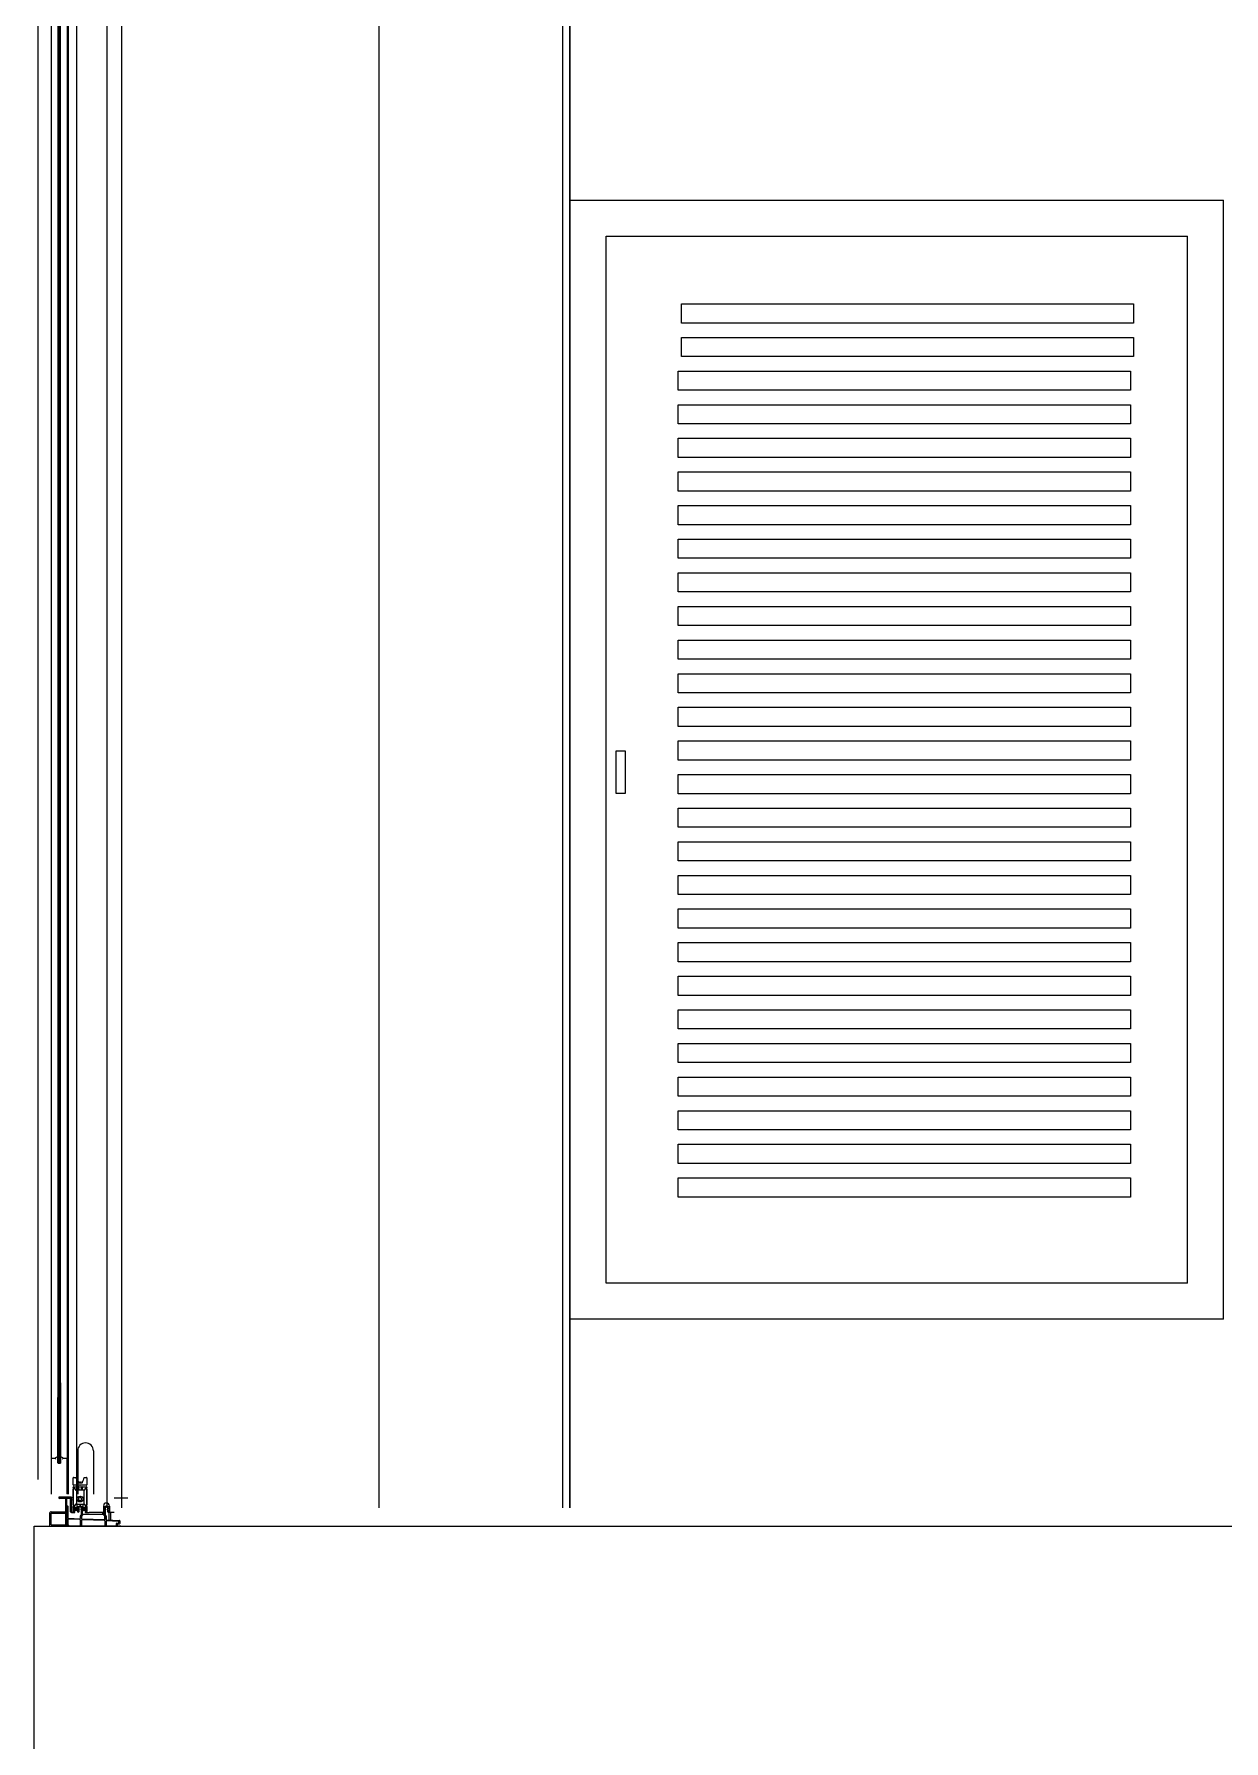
# Model space of a CAD drawing. Extents: x 1270 to 1442, y 932 to 1016.
# Drawn here: x 1407.754 to 1409.4, y 993.255 to 995.616 of the extents above; entities that cross this region are included whole.
import ezdxf

# ---------------------------------------------------------------- set-up
doc = ezdxf.new("R2010")
doc.units = 0
doc.header["$MEASUREMENT"] = 0
for name, color, linetype, lineweight in [('arquitecturapasito', 252, 'Continuous', 5), ('puertas', 34, 'Continuous', 9), ('ventanas', 4, 'Continuous', 9)]:
    doc.layers.add(name, color=color, linetype=linetype, lineweight=lineweight)
for name, color, linetype in [('GUIATAPA', 7, 'Continuous'), ('REFEREN', 1, 'Continuous'), ('VIDRIOS', 4, 'Continuous')]:
    doc.layers.add(name, color=color, linetype=linetype)

msp = doc.modelspace()

# ---------------------------------------------------------------- linework, layer by layer
at = {"layer": 'arquitecturapasito', "color": 252}
for p, q in [((1407.8749, 996.2375), (1407.8749, 993.5775)), ((1408.2312, 993.5775), (1408.2312, 996.2375)), ((1408.4852, 993.5775), (1408.4852, 996.2375)), ((1408.4952, 996.2375), (1408.4952, 993.5775)), ((1408.4952, 993.5775), (1408.4952, 996.2375)), ((1407.7539, 993.5523), (1418.9759, 993.5523)), ((1407.7539, 993.1523), (1407.7539, 993.5523))]:
    msp.add_line(p, q, dxfattribs=at)
at = {"layer": 'GUIATAPA'}
for p, q in [((1407.8141, 993.6566), (1407.8141, 993.5965)), ((1407.8359, 993.6566), (1407.8359, 993.5965)), ((1407.8497, 993.5713), (1407.843, 993.5713)), ((1407.8497, 993.5801), (1407.8497, 993.5713)), ((1407.858, 993.5801), (1407.858, 993.5713)), ((1407.8648, 993.5713), (1407.858, 993.5713))]:
    msp.add_line(p, q, dxfattribs=at)
for centre, radius in [((1407.825, 993.6566), 0.0109), ((1407.8539, 993.5801), 0.00415)]:
    msp.add_arc(centre, radius, 0, 180, dxfattribs=at)
at = {"layer": 'puertas'}
for p, q in [((1408.4952, 993.8385), (1408.4952, 995.3869)), ((1408.4952, 995.3869), (1409.3995, 995.3869)), ((1409.3995, 993.8385), (1409.3995, 995.3869)), ((1408.5452, 993.8885), (1408.5452, 995.3369)), ((1408.5452, 995.3369), (1409.3495, 995.3369)), ((1409.3495, 993.8885), (1409.3495, 995.3369)), ((1408.6495, 995.2433), (1409.2749, 995.2433)), ((1408.6495, 995.2168), (1408.6495, 995.2433)), ((1409.2749, 995.2433), (1409.2749, 995.2168)), ((1409.2749, 995.2168), (1408.6495, 995.2168)), ((1408.6495, 995.1968), (1409.2749, 995.1968)), ((1408.6495, 995.1703), (1408.6495, 995.1968)), ((1409.2749, 995.1968), (1409.2749, 995.1703)), ((1409.2749, 995.1703), (1408.6495, 995.1703)), ((1408.645, 995.1503), (1409.2704, 995.1503)), ((1408.645, 995.1238), (1408.645, 995.1503)), ((1409.2704, 995.1503), (1409.2704, 995.1238)), ((1409.2704, 995.1238), (1408.645, 995.1238)), ((1408.645, 995.1038), (1409.2704, 995.1038)), ((1408.645, 995.0773), (1408.645, 995.1038)), ((1409.2704, 995.1038), (1409.2704, 995.0773)), ((1409.2704, 995.0773), (1408.645, 995.0773)), ((1408.645, 995.0573), (1409.2704, 995.0573)), ((1408.645, 995.0308), (1408.645, 995.0573)), ((1409.2704, 995.0573), (1409.2704, 995.0308)), ((1409.2704, 995.0308), (1408.645, 995.0308)), ((1408.645, 995.0108), (1409.2704, 995.0108)), ((1408.645, 994.9843), (1408.645, 995.0108)), ((1409.2704, 995.0108), (1409.2704, 994.9843)), ((1409.2704, 994.9843), (1408.645, 994.9843)), ((1408.645, 994.9643), (1409.2704, 994.9643)), ((1408.645, 994.9378), (1408.645, 994.9643)), ((1409.2704, 994.9643), (1409.2704, 994.9378)), ((1409.2704, 994.9378), (1408.645, 994.9378)), ((1408.645, 994.9178), (1409.2704, 994.9178)), ((1408.645, 994.8913), (1408.645, 994.9178)), ((1409.2704, 994.9178), (1409.2704, 994.8913)), ((1409.2704, 994.8913), (1408.645, 994.8913)), ((1408.645, 994.8713), (1409.2704, 994.8713)), ((1408.645, 994.8448), (1408.645, 994.8713)), ((1409.2704, 994.8713), (1409.2704, 994.8448)), ((1409.2704, 994.8448), (1408.645, 994.8448)), ((1408.645, 994.8248), (1409.2704, 994.8248)), ((1408.645, 994.7982), (1408.645, 994.8248)), ((1409.2704, 994.8248), (1409.2704, 994.7982)), ((1409.2704, 994.7982), (1408.645, 994.7982)), ((1408.645, 994.7782), (1409.2704, 994.7782)), ((1408.645, 994.7517), (1408.645, 994.7782)), ((1409.2704, 994.7782), (1409.2704, 994.7517)), ((1409.2704, 994.7517), (1408.645, 994.7517)), ((1408.645, 994.7317), (1409.2704, 994.7317)), ((1408.645, 994.7052), (1408.645, 994.7317)), ((1409.2704, 994.7317), (1409.2704, 994.7052)), ((1409.2704, 994.7052), (1408.645, 994.7052)), ((1408.645, 994.6852), (1409.2704, 994.6852)), ((1408.645, 994.6587), (1408.645, 994.6852)), ((1409.2704, 994.6852), (1409.2704, 994.6587)), ((1409.2704, 994.6587), (1408.645, 994.6587)), ((1408.5591, 994.6251), (1408.5717, 994.6251)), ((1408.5591, 994.566), (1408.5591, 994.6251)), ((1408.5717, 994.6251), (1408.5717, 994.566)), ((1408.645, 994.6387), (1409.2704, 994.6387)), ((1408.645, 994.6122), (1408.645, 994.6387)), ((1409.2704, 994.6387), (1409.2704, 994.6122)), ((1409.2704, 994.6122), (1408.645, 994.6122)), ((1408.645, 994.5922), (1409.2704, 994.5922)), ((1408.645, 994.5657), (1408.645, 994.5922)), ((1409.2704, 994.5922), (1409.2704, 994.5657)), ((1408.5717, 994.566), (1408.5591, 994.566)), ((1409.2704, 994.5657), (1408.645, 994.5657)), ((1408.645, 994.5457), (1409.2704, 994.5457)), ((1408.645, 994.5192), (1408.645, 994.5457)), ((1409.2704, 994.5457), (1409.2704, 994.5192)), ((1409.2704, 994.5192), (1408.645, 994.5192)), ((1408.645, 994.4992), (1409.2704, 994.4992)), ((1408.645, 994.4727), (1408.645, 994.4992)), ((1409.2704, 994.4992), (1409.2704, 994.4727)), ((1409.2704, 994.4727), (1408.645, 994.4727)), ((1408.645, 994.4527), (1409.2704, 994.4527)), ((1408.645, 994.4262), (1408.645, 994.4527)), ((1409.2704, 994.4527), (1409.2704, 994.4262)), ((1409.2704, 994.4262), (1408.645, 994.4262)), ((1408.645, 994.4062), (1409.2704, 994.4062)), ((1408.645, 994.3797), (1408.645, 994.4062)), ((1409.2704, 994.4062), (1409.2704, 994.3797)), ((1409.2704, 994.3797), (1408.645, 994.3797)), ((1408.645, 994.3597), (1409.2704, 994.3597)), ((1408.645, 994.3332), (1408.645, 994.3597)), ((1409.2704, 994.3597), (1409.2704, 994.3332)), ((1409.2704, 994.3332), (1408.645, 994.3332)), ((1408.645, 994.3132), (1409.2704, 994.3132)), ((1408.645, 994.2867), (1408.645, 994.3132)), ((1409.2704, 994.3132), (1409.2704, 994.2867)), ((1409.2704, 994.2867), (1408.645, 994.2867)), ((1408.645, 994.2667), (1409.2704, 994.2667)), ((1408.645, 994.2402), (1408.645, 994.2667)), ((1409.2704, 994.2667), (1409.2704, 994.2402)), ((1409.2704, 994.2402), (1408.645, 994.2402)), ((1408.645, 994.2202), (1409.2704, 994.2202)), ((1408.645, 994.1937), (1408.645, 994.2202)), ((1409.2704, 994.2202), (1409.2704, 994.1937)), ((1409.2704, 994.1937), (1408.645, 994.1937)), ((1408.645, 994.1737), (1409.2704, 994.1737)), ((1408.645, 994.1471), (1408.645, 994.1737)), ((1409.2704, 994.1737), (1409.2704, 994.1471)), ((1409.2704, 994.1471), (1408.645, 994.1471)), ((1408.645, 994.1271), (1409.2704, 994.1271)), ((1408.645, 994.1006), (1408.645, 994.1271)), ((1409.2704, 994.1271), (1409.2704, 994.1006)), ((1409.2704, 994.1006), (1408.645, 994.1006)), ((1408.645, 994.0806), (1409.2704, 994.0806)), ((1408.645, 994.0541), (1408.645, 994.0806)), ((1409.2704, 994.0806), (1409.2704, 994.0541)), ((1409.2704, 994.0541), (1408.645, 994.0541)), ((1408.645, 994.0341), (1409.2704, 994.0341)), ((1408.645, 994.0076), (1408.645, 994.0341)), ((1409.2704, 994.0341), (1409.2704, 994.0076)), ((1409.2704, 994.0076), (1408.645, 994.0076)), ((1409.3495, 993.8885), (1408.5452, 993.8885)), ((1409.3995, 993.8385), (1408.4952, 993.8385))]:
    msp.add_line(p, q, dxfattribs=at)
at = {"layer": 'REFEREN'}
for p, q in [((1407.808, 993.5795), (1407.808, 993.5726)), ((1407.8088, 993.5795), (1407.808, 993.5795)), ((1407.808, 993.5726), (1407.8088, 993.5726)), ((1407.8088, 993.5726), (1407.8088, 993.5795)), ((1407.8259, 993.5726), (1407.8259, 993.5795)), ((1407.8259, 993.5795), (1407.8267, 993.5795)), ((1407.8267, 993.5726), (1407.8259, 993.5726)), ((1407.8267, 993.5795), (1407.8267, 993.5726))]:
    msp.add_line(p, q, dxfattribs=at)
for centre, radius, start, end in [((1407.8112, 993.584), 0.00597, 246.6273, 303.8996), ((1407.8112, 993.5838), 0.00597, 246.6273, 303.8996), ((1407.8112, 993.5834), 0.00597, 246.6273, 303.8996), ((1407.8114, 993.5871), 0.00977, 254.835, 288.7448), ((1407.8113, 993.5892), 0.0122, 258.1832, 285.2584), ((1407.8109, 993.5924), 0.0155, 262.2061, 283.141), ((1407.8116, 993.5982), 0.0216, 262.7637, 277.9281), ((1407.8118, 993.6426), 0.0663, 267.4255, 272.3498), ((1407.8445, 995.7116), 2.1358, 269.0443, 269.197), ((1407.8108, 993.5095), 0.0663, 86.7939, 91.7169), ((1407.8107, 993.5599), 0.0153, 75.5606, 96.9965), ((1407.8113, 993.5671), 0.00798, 66.1874, 108.0388), ((1407.8113, 993.5649), 0.00979, 70.4331, 104.2887), ((1407.8112, 993.5686), 0.00597, 56.1004, 113.3727), ((1407.8112, 993.5684), 0.00597, 56.1004, 113.3727), ((1407.8112, 993.5681), 0.00597, 56.1004, 113.3727), ((1407.8112, 993.5537), 0.0218, 81.2955, 96.1858), ((1407.8236, 993.584), 0.00597, 236.1004, 293.3727), ((1407.8236, 993.5838), 0.00597, 236.1004, 293.3727), ((1407.8236, 993.5834), 0.00597, 236.1004, 293.3727), ((1407.8234, 993.5871), 0.00977, 251.2552, 285.165), ((1407.8234, 993.5892), 0.0122, 254.7416, 281.8168), ((1407.8232, 993.5982), 0.0216, 262.0719, 277.2363), ((1407.823, 993.6426), 0.0663, 267.6502, 272.5745), ((1407.7903, 995.7116), 2.1358, 270.803, 270.9557), ((1407.8239, 993.5095), 0.0663, 88.2831, 93.2061), ((1407.8235, 993.5537), 0.0218, 83.8142, 98.7045), ((1407.8241, 993.5599), 0.0153, 83.0035, 104.4394), ((1407.8235, 993.5671), 0.00798, 71.9612, 113.8126), ((1407.8235, 993.5649), 0.00979, 75.7113, 109.5669), ((1407.8236, 993.5686), 0.00597, 66.6273, 123.8996), ((1407.8236, 993.5684), 0.00597, 66.6273, 123.8996), ((1407.8236, 993.5681), 0.00597, 66.6273, 123.8996), ((1407.8238, 993.5924), 0.0155, 256.859, 277.7939)]:
    msp.add_arc(centre, radius, start, end, dxfattribs=at)
at = {"layer": 'ventanas'}
for p, q in [((1407.759, 996.0323), (1407.759, 995.5069)), ((1407.7773, 996.0323), (1407.7773, 995.5069)), ((1407.7997, 996.0323), (1407.7997, 995.5069)), ((1407.801, 996.0323), (1407.801, 995.5069)), ((1407.8125, 996.0323), (1407.8125, 995.5069)), ((1407.8545, 996.0323), (1407.8545, 995.5069)), ((1407.759, 995.5069), (1407.759, 994.1666)), ((1407.7773, 995.5069), (1407.7773, 994.1666)), ((1407.7997, 995.5069), (1407.7997, 994.1666)), ((1407.801, 995.5069), (1407.801, 994.1666)), ((1407.8125, 995.5069), (1407.8125, 994.1666)), ((1407.8545, 995.5069), (1407.8545, 994.1666)), ((1407.759, 994.1666), (1407.759, 993.6175)), ((1407.7773, 994.1666), (1407.7773, 993.7301)), ((1407.7997, 994.1666), (1407.7997, 993.7301)), ((1407.801, 994.1666), (1407.801, 993.5965)), ((1407.8125, 994.1666), (1407.8125, 993.5965)), ((1407.8545, 994.1666), (1407.8545, 993.5775)), ((1407.759, 993.7301), (1407.759, 993.6171)), ((1407.7773, 993.7301), (1407.7773, 993.5965)), ((1407.7997, 993.7301), (1407.7997, 993.5965)), ((1407.7832, 993.6461), (1407.7825, 993.6461)), ((1407.7837, 993.6453), (1407.7837, 993.6456)), ((1407.7933, 993.6456), (1407.7933, 993.6453)), ((1407.7945, 993.6461), (1407.7938, 993.6461)), ((1407.8118, 993.6196), (1407.8121, 993.6196)), ((1407.8197, 993.6119), (1407.8151, 993.6119)), ((1407.8227, 993.6196), (1407.8229, 993.6196)), ((1407.8057, 993.5923), (1407.7879, 993.5923)), ((1407.8057, 993.5923), (1407.7879, 993.5923)), ((1407.7879, 993.5923), (1407.7879, 993.5918)), ((1407.8032, 993.5908), (1407.7889, 993.5908)), ((1407.7976, 993.5523), (1407.7976, 993.5908)), ((1407.7989, 993.5523), (1407.7989, 993.5908)), ((1407.8042, 993.5723), (1407.8042, 993.5898)), ((1407.8057, 993.5713), (1407.8057, 993.5923)), ((1407.8057, 993.5713), (1407.8057, 993.5923)), ((1407.8648, 993.5913), (1407.8834, 993.5913)), ((1407.7756, 993.5523), (1407.7756, 993.5706)), ((1407.7774, 993.5723), (1407.7976, 993.5723)), ((1407.7776, 993.5543), (1407.7776, 993.5703)), ((1407.7776, 993.5703), (1407.7976, 993.5703)), ((1407.8061, 993.5713), (1407.8049, 993.5713)), ((1407.807, 993.5713), (1407.8049, 993.5713)), ((1407.8057, 993.5713), (1407.8052, 993.5713)), ((1407.8062, 993.5713), (1407.8057, 993.5713)), ((1407.8057, 993.5713), (1407.8061, 993.5713)), ((1407.8194, 993.5661), (1407.8194, 993.563)), ((1407.8205, 993.567), (1407.8195, 993.5663)), ((1407.8197, 993.5627), (1407.8515, 993.5614)), ((1407.8505, 993.5683), (1407.8207, 993.5683)), ((1407.8207, 993.5683), (1407.8207, 993.5675)), ((1407.8278, 993.5713), (1407.8299, 993.5713)), ((1407.8414, 993.5713), (1407.8299, 993.5713)), ((1407.843, 993.5713), (1407.8414, 993.5713)), ((1407.8485, 993.5713), (1407.8485, 993.5683)), ((1407.8505, 993.5675), (1407.8505, 993.5683)), ((1407.8506, 993.579), (1407.8506, 993.5671)), ((1407.8517, 993.5663), (1407.8507, 993.567)), ((1407.8518, 993.5617), (1407.8518, 993.5661)), ((1407.8571, 993.579), (1407.8571, 993.5609)), ((1407.8593, 993.5713), (1407.8593, 993.5608)), ((1407.7756, 993.5523), (1407.7976, 993.5523)), ((1407.7776, 993.5543), (1407.7976, 993.5543)), ((1407.8737, 993.5523), (1407.7976, 993.5523)), ((1407.8684, 993.5523), (1407.8834, 993.5523))]:
    msp.add_line(p, q, dxfattribs=at)
at = {"layer": 'ventanas', "color": 4}
for p, q in [((1407.7865, 996.0323), (1407.7865, 995.5069)), ((1407.7875, 995.5069), (1407.7875, 996.0323)), ((1407.7885, 995.5069), (1407.7885, 996.0323)), ((1407.7895, 995.5069), (1407.7895, 996.0323)), ((1407.7905, 995.5069), (1407.7905, 996.0323)), ((1407.7865, 995.5069), (1407.7865, 994.1666)), ((1407.7875, 995.5069), (1407.7875, 994.1666)), ((1407.7885, 994.1666), (1407.7885, 995.5069)), ((1407.7895, 995.5069), (1407.7895, 994.1666)), ((1407.7905, 994.1666), (1407.7905, 995.5069)), ((1407.7865, 994.1666), (1407.7865, 993.7301)), ((1407.7875, 994.1666), (1407.7875, 993.6387)), ((1407.7885, 993.7301), (1407.7885, 994.1666)), ((1407.7895, 994.1666), (1407.7895, 993.6387)), ((1407.7905, 993.7508), (1407.7905, 994.1666)), ((1407.7905, 993.7508), (1407.7905, 993.6395)), ((1407.7865, 993.6395), (1407.7865, 993.7301)), ((1407.7885, 993.7301), (1407.7885, 993.6385))]:
    msp.add_line(p, q, dxfattribs=at)
at = {"layer": 'ventanas', "color": 7}
for p, q in [((1407.7776, 993.6456), (1407.7776, 993.597)), ((1407.7832, 993.6461), (1407.7781, 993.6461)), ((1407.7837, 993.6453), (1407.7837, 993.6456)), ((1407.7933, 993.6456), (1407.7933, 993.6453)), ((1407.7989, 993.6461), (1407.7938, 993.6461)), ((1407.7994, 993.597), (1407.7994, 993.6456)), ((1407.8078, 993.6094), (1407.8078, 993.6191)), ((1407.8078, 993.6058), (1407.8078, 993.6064)), ((1407.8083, 993.6196), (1407.812, 993.6196)), ((1407.8169, 993.6089), (1407.8083, 993.6089)), ((1407.8083, 993.6069), (1407.8135, 993.6069)), ((1407.812, 993.6196), (1407.8121, 993.6196)), ((1407.814, 993.6064), (1407.814, 993.6048)), ((1407.8153, 993.6048), (1407.8153, 993.6064)), ((1407.8158, 993.6069), (1407.819, 993.6069)), ((1407.8174, 993.6086), (1407.8172, 993.6088)), ((1407.8175, 993.6088), (1407.8174, 993.6086)), ((1407.8265, 993.6089), (1407.8179, 993.6089)), ((1407.8195, 993.6064), (1407.8195, 993.6048)), ((1407.8208, 993.6048), (1407.8208, 993.6064)), ((1407.8213, 993.6069), (1407.8265, 993.6069)), ((1407.8227, 993.6196), (1407.8265, 993.6196)), ((1407.827, 993.6191), (1407.827, 993.6094)), ((1407.827, 993.6064), (1407.827, 993.6058)), ((1407.8078, 993.5813), (1407.8078, 993.6038)), ((1407.809, 993.6053), (1407.8083, 993.6053)), ((1407.8083, 993.6043), (1407.809, 993.6043)), ((1407.8095, 993.6047), (1407.8095, 993.6048)), ((1407.8152, 993.6024), (1407.8156, 993.6024)), ((1407.8192, 993.6024), (1407.8196, 993.6024)), ((1407.8253, 993.6048), (1407.8253, 993.6047)), ((1407.8265, 993.6053), (1407.8258, 993.6053)), ((1407.8258, 993.6043), (1407.8265, 993.6043)), ((1407.827, 993.6038), (1407.827, 993.5813)), ((1407.7991, 993.5528), (1407.7991, 993.5801)), ((1407.7996, 993.5806), (1407.7999, 993.5806)), ((1407.8004, 993.5801), (1407.8004, 993.5639)), ((1407.8004, 993.5616), (1407.8004, 993.5541)), ((1407.8009, 993.5634), (1407.8174, 993.5627)), ((1407.8175, 993.5614), (1407.8009, 993.5621)), ((1407.807, 993.5713), (1407.8096, 993.5713)), ((1407.8078, 993.5728), (1407.8078, 993.5793)), ((1407.8096, 993.5808), (1407.8083, 993.5808)), ((1407.8083, 993.5798), (1407.8086, 993.5798)), ((1407.8086, 993.5723), (1407.8083, 993.5723)), ((1407.8091, 993.5793), (1407.8091, 993.5788)), ((1407.8091, 993.5733), (1407.8091, 993.5728)), ((1407.8101, 993.5788), (1407.8101, 993.5803)), ((1407.8101, 993.5718), (1407.8101, 993.5733)), ((1407.8142, 993.5794), (1407.8174, 993.5806)), ((1407.8142, 993.572), (1407.8142, 993.5794)), ((1407.8151, 993.5716), (1407.8146, 993.5716)), ((1407.8155, 993.5746), (1407.8155, 993.572)), ((1407.8161, 993.5755), (1407.8157, 993.575)), ((1407.8174, 993.5806), (1407.8205, 993.5794)), ((1407.8179, 993.5632), (1407.8179, 993.5666)), ((1407.8179, 993.5528), (1407.8179, 993.5609)), ((1407.8181, 993.5669), (1407.8191, 993.5679)), ((1407.8191, 993.575), (1407.8186, 993.5755)), ((1407.8192, 993.5683), (1407.8192, 993.5746)), ((1407.8192, 993.566), (1407.8192, 993.5631)), ((1407.8192, 993.5608), (1407.8192, 993.5528)), ((1407.8204, 993.5674), (1407.8194, 993.5664)), ((1407.8197, 993.5626), (1407.8515, 993.5613)), ((1407.8516, 993.56), (1407.8198, 993.5613)), ((1407.8205, 993.5794), (1407.8205, 993.5678)), ((1407.8247, 993.5803), (1407.8247, 993.5788)), ((1407.8247, 993.5733), (1407.8247, 993.5718)), ((1407.8265, 993.5808), (1407.8252, 993.5808)), ((1407.8252, 993.5713), (1407.8278, 993.5713)), ((1407.8257, 993.5788), (1407.8257, 993.5793)), ((1407.8257, 993.5728), (1407.8257, 993.5733)), ((1407.8262, 993.5798), (1407.8265, 993.5798)), ((1407.8265, 993.5723), (1407.8262, 993.5723)), ((1407.827, 993.5793), (1407.827, 993.5728)), ((1407.8507, 993.5794), (1407.8539, 993.5806)), ((1407.8507, 993.5678), (1407.8507, 993.5794)), ((1407.8519, 993.5664), (1407.8509, 993.5674)), ((1407.852, 993.5746), (1407.852, 993.5683)), ((1407.852, 993.5618), (1407.852, 993.566)), ((1407.852, 993.5528), (1407.852, 993.5595)), ((1407.8526, 993.5755), (1407.8522, 993.575)), ((1407.8522, 993.5679), (1407.8532, 993.5669)), ((1407.8533, 993.5666), (1407.8533, 993.5617)), ((1407.8533, 993.5594), (1407.8533, 993.5528)), ((1407.8538, 993.5612), (1407.8717, 993.5603)), ((1407.8539, 993.5806), (1407.857, 993.5794)), ((1407.8704, 993.5589), (1407.8539, 993.5599)), ((1407.8556, 993.575), (1407.8551, 993.5755)), ((1407.8557, 993.572), (1407.8557, 993.5746)), ((1407.8566, 993.5716), (1407.8561, 993.5716)), ((1407.857, 993.5794), (1407.857, 993.572)), ((1407.8722, 993.5598), (1407.8722, 993.5558)), ((1407.8016, 993.5523), (1407.7996, 993.5523)), ((1407.8009, 993.5536), (1407.8016, 993.5536)), ((1407.8021, 993.5531), (1407.8021, 993.5528)), ((1407.8187, 993.5523), (1407.8184, 993.5523)), ((1407.8528, 993.5523), (1407.8525, 993.5523)), ((1407.8679, 993.5528), (1407.8679, 993.5561)), ((1407.8684, 993.5566), (1407.8704, 993.5566)), ((1407.8687, 993.5523), (1407.8684, 993.5523)), ((1407.8692, 993.5523), (1407.8692, 993.5523)), ((1407.8717, 993.5553), (1407.8697, 993.5553)), ((1407.8709, 993.5571), (1407.8709, 993.5584))]:
    msp.add_line(p, q, dxfattribs=at)
at = {"layer": 'ventanas', "linetype": 'Continuous'}
for p, q in [((1407.7879, 993.5922), (1407.7893, 993.5908)), ((1407.7887, 993.5923), (1407.7902, 993.5908)), ((1407.7896, 993.5923), (1407.7911, 993.5908)), ((1407.7904, 993.5923), (1407.7919, 993.5908)), ((1407.7913, 993.5923), (1407.7928, 993.5908)), ((1407.7922, 993.5923), (1407.7937, 993.5908)), ((1407.7931, 993.5923), (1407.7946, 993.5908)), ((1407.794, 993.5923), (1407.7955, 993.5908)), ((1407.7949, 993.5923), (1407.7964, 993.5908)), ((1407.7957, 993.5923), (1407.7972, 993.5908)), ((1407.7966, 993.5923), (1407.7981, 993.5908)), ((1407.7975, 993.5923), (1407.799, 993.5908)), ((1407.7984, 993.5923), (1407.7999, 993.5908)), ((1407.7993, 993.5923), (1407.8008, 993.5908)), ((1407.8002, 993.5923), (1407.8017, 993.5908)), ((1407.801, 993.5923), (1407.8025, 993.5908)), ((1407.8019, 993.5923), (1407.8035, 993.5907)), ((1407.8028, 993.5923), (1407.8057, 993.5894)), ((1407.8037, 993.5923), (1407.8057, 993.5903)), ((1407.8042, 993.59), (1407.8057, 993.5885)), ((1407.8042, 993.5891), (1407.8057, 993.5876)), ((1407.8042, 993.5882), (1407.8057, 993.5867)), ((1407.8042, 993.5873), (1407.8057, 993.5858)), ((1407.8042, 993.5865), (1407.8057, 993.585)), ((1407.8042, 993.5856), (1407.8057, 993.5841)), ((1407.8042, 993.5847), (1407.8057, 993.5832)), ((1407.8042, 993.5838), (1407.8057, 993.5823)), ((1407.8042, 993.5829), (1407.8057, 993.5814)), ((1407.8046, 993.5923), (1407.8057, 993.5911)), ((1407.8055, 993.5923), (1407.8057, 993.592)), ((1407.8042, 993.582), (1407.8057, 993.5805)), ((1407.8042, 993.5812), (1407.8057, 993.5797)), ((1407.8042, 993.5803), (1407.8057, 993.5788)), ((1407.8042, 993.5794), (1407.8057, 993.5779)), ((1407.8042, 993.5785), (1407.8057, 993.577)), ((1407.8042, 993.5776), (1407.8057, 993.5761)), ((1407.8042, 993.5767), (1407.8057, 993.5752)), ((1407.8042, 993.5759), (1407.8057, 993.5744)), ((1407.8042, 993.575), (1407.8057, 993.5735)), ((1407.8042, 993.5741), (1407.8057, 993.5726)), ((1407.8042, 993.5732), (1407.8057, 993.5717)), ((1407.8042, 993.5723), (1407.8053, 993.5713))]:
    msp.add_line(p, q, dxfattribs=at)
at = {"layer": 'ventanas', "color": 7}
for centre, radius, start, end in [((1407.7781, 993.6456), 0.0005, 90, 180), ((1407.7832, 993.6456), 0.0005, 0, 90), ((1407.7832, 993.6453), 0.0005, 270, 360), ((1407.7938, 993.6456), 0.0005, 90, 180), ((1407.7938, 993.6453), 0.0005, 180, 270), ((1407.7989, 993.6456), 0.0005, 0, 90), ((1407.8083, 993.6191), 0.0005, 90, 180), ((1407.8083, 993.6094), 0.0005, 180, 270), ((1407.8083, 993.6064), 0.0005, 90, 180), ((1407.8135, 993.6064), 0.00049, 0, 90), ((1407.8158, 993.6064), 0.00049, 90, 180), ((1407.8169, 993.6084), 0.0005, 45.4279, 90), ((1407.8179, 993.6084), 0.0005, 90, 134.5721), ((1407.819, 993.6064), 0.00049, 0, 90), ((1407.8213, 993.6064), 0.00049, 90, 180), ((1407.8265, 993.6191), 0.0005, 360, 90), ((1407.8265, 993.6094), 0.0005, 270, 0), ((1407.8265, 993.6064), 0.0005, 360, 90), ((1407.8083, 993.6058), 0.0005, 180, 270), ((1407.8083, 993.6038), 0.00049, 90, 180), ((1407.809, 993.6048), 0.0005, 0, 90), ((1407.809, 993.6047), 0.00049, 270, 0), ((1407.8174, 993.6048), 0.0034, 180, 220.9327), ((1407.8152, 993.6029), 0.0005, 220.9327, 270), ((1407.8174, 993.6048), 0.0021, 180, 226.0306), ((1407.8156, 993.6029), 0.000517, 270, 46.0306), ((1407.8192, 993.6029), 0.000517, 133.9694, 270), ((1407.8174, 993.6048), 0.0021, 313.9694, 360), ((1407.8196, 993.6029), 0.0005, 270, 319.0673), ((1407.8174, 993.6048), 0.0034, 319.0673, 0), ((1407.8258, 993.6048), 0.0005, 90, 180), ((1407.8258, 993.6047), 0.00049, 180, 270), ((1407.8265, 993.6058), 0.0005, 270, 0), ((1407.8265, 993.6038), 0.00049, 0, 90), ((1407.7996, 993.5801), 0.0005, 90, 180), ((1407.7999, 993.5801), 0.0005, 0, 90), ((1407.8009, 993.5639), 0.0005, 180, 267.6577), ((1407.8009, 993.5616), 0.0005, 87.6577, 180), ((1407.807, 993.5718), 0.0005, 180, 270), ((1407.8083, 993.5813), 0.0005, 180, 270), ((1407.8083, 993.5793), 0.0005, 90, 180), ((1407.8083, 993.5728), 0.0005, 180, 270), ((1407.8086, 993.5793), 0.0005, 0, 90), ((1407.8086, 993.5728), 0.0005, 270, 360), ((1407.8096, 993.5788), 0.0005, 180, 0), ((1407.8096, 993.5733), 0.0005, 0, 180), ((1407.8096, 993.5803), 0.0005, 0, 90), ((1407.8096, 993.5718), 0.0005, 270, 0), ((1407.8146, 993.572), 0.0004, 180, 270), ((1407.8151, 993.572), 0.0004, 270, 0), ((1407.8174, 993.5773), 0.00185, 312.409, 227.591), ((1407.816, 993.5746), 0.0005, 135, 180), ((1407.8159, 993.5757), 0.0003, 315, 47.591), ((1407.8174, 993.5632), 0.0005, 267.6577, 0), ((1407.8174, 993.5609), 0.0005, 0, 87.6577), ((1407.8184, 993.5666), 0.0005, 135, 180), ((1407.8188, 993.5757), 0.0003, 132.409, 225), ((1407.8187, 993.5746), 0.0005, 360, 45), ((1407.8187, 993.5683), 0.0005, 315, 0), ((1407.8197, 993.566), 0.0005, 135, 180), ((1407.8197, 993.5631), 0.0005, 180, 267.6577), ((1407.8197, 993.5608), 0.0005, 87.6577, 180), ((1407.82, 993.5678), 0.0005, 315, 360), ((1407.8252, 993.5803), 0.0005, 90, 180), ((1407.8252, 993.5788), 0.0005, 180, 0), ((1407.8252, 993.5733), 0.0005, 0, 180), ((1407.8252, 993.5718), 0.0005, 180, 270), ((1407.8262, 993.5793), 0.0005, 90, 180), ((1407.8262, 993.5728), 0.0005, 180, 270), ((1407.8265, 993.5813), 0.0005, 270, 0), ((1407.8265, 993.5793), 0.0005, 0, 90), ((1407.8265, 993.5728), 0.0005, 270, 0), ((1407.8278, 993.5718), 0.0005, 270, 0), ((1407.8512, 993.5678), 0.0005, 180, 225), ((1407.8515, 993.5618), 0.0005, 267.6577, 0), ((1407.8515, 993.5595), 0.0005, 0, 87.6577), ((1407.8515, 993.566), 0.0005, 360, 45), ((1407.8539, 993.5773), 0.00185, 312.409, 227.591), ((1407.8525, 993.5746), 0.0005, 135, 180), ((1407.8525, 993.5683), 0.0005, 180, 225), ((1407.8524, 993.5757), 0.0003, 315, 47.591), ((1407.8528, 993.5666), 0.0005, 360, 45), ((1407.8538, 993.5617), 0.0005, 180, 267.025), ((1407.8538, 993.5594), 0.0005, 86.3116, 180), ((1407.8553, 993.5757), 0.0003, 132.409, 225), ((1407.8552, 993.5746), 0.0005, 0, 45), ((1407.8561, 993.572), 0.0004, 180, 270), ((1407.8566, 993.572), 0.0004, 270, 0), ((1407.8717, 993.5598), 0.0005, 0, 87.025), ((1407.7996, 993.5528), 0.0005, 180, 270), ((1407.8009, 993.5541), 0.0005, 180, 270), ((1407.8016, 993.5531), 0.0005, 0, 90), ((1407.8016, 993.5528), 0.0005, 270, 360), ((1407.8184, 993.5528), 0.0005, 180, 270), ((1407.8187, 993.5528), 0.0005, 270, 0), ((1407.8525, 993.5528), 0.0005, 180, 270), ((1407.8528, 993.5528), 0.0005, 270, 0), ((1407.8684, 993.5561), 0.0005, 90, 180), ((1407.8684, 993.5528), 0.0005, 180, 270), ((1407.8708, 993.5535), 0.00204, 122.4165, 218.6589), ((1407.8704, 993.5584), 0.0005, 0, 86.3116), ((1407.8704, 993.5571), 0.0005, 270, 0), ((1407.8717, 993.5558), 0.0005, 270, 0)]:
    msp.add_arc(centre, radius, start, end, dxfattribs=at)
at = {"layer": 'ventanas'}
for centre, radius, start, end in [((1407.7871, 993.6419), 0.00626, 95.6369, 137.4932), ((1407.7832, 993.6456), 0.0005, 0, 90), ((1407.7832, 993.6453), 0.0005, 270.3689, 360), ((1407.7899, 993.6419), 0.00626, 42.5068, 84.3631), ((1407.7938, 993.6456), 0.0005, 90, 180), ((1407.7938, 993.6453), 0.000499, 180.089, 269.7201), ((1407.7679, 993.599), 0.0485, 15.9828, 25.1326), ((1407.8151, 993.6124), 0.0005, 185.6538, 270), ((1407.8197, 993.6124), 0.0005, 270, 354.3462), ((1407.8669, 993.599), 0.0485, 154.8674, 164.0172), ((1407.7889, 993.5918), 0.001, 180, 270), ((1407.8032, 993.5898), 0.001, 0, 90), ((1407.7775, 993.5704), 0.00191, 86.9656, 186.1641), ((1407.8052, 993.5723), 0.001, 180, 270), ((1407.8197, 993.5661), 0.0003, 135, 180), ((1407.8197, 993.563), 0.0003, 180, 267.6577), ((1407.82, 993.5675), 0.0007, 315, 360), ((1407.8475, 993.584), 0.00597, 291.8218, 303.8996), ((1407.8475, 993.5838), 0.00597, 291.8218, 303.8996), ((1407.8475, 993.5835), 0.00597, 291.8218, 303.8996), ((1407.8476, 993.5871), 0.00977, 281.9899, 288.7448), ((1407.8476, 993.5893), 0.0122, 279.9024, 285.2584), ((1407.8472, 993.5925), 0.0155, 279.1683, 283.141), ((1407.8478, 993.5982), 0.0216, 274.9622, 277.9281), ((1407.8481, 993.6427), 0.0663, 271.3898, 272.3498), ((1407.8807, 995.7117), 2.1358, 269.1673, 269.197), ((1407.8471, 993.5095), 0.0663, 86.7939, 87.754), ((1407.8475, 993.5537), 0.0218, 81.2955, 84.2333), ((1407.847, 993.5599), 0.0153, 75.5606, 79.8039), ((1407.8476, 993.5671), 0.00798, 66.1874, 74.6505), ((1407.8475, 993.565), 0.00979, 70.4331, 77.2009), ((1407.8475, 993.5687), 0.00597, 56.1004, 68.1782), ((1407.8475, 993.5684), 0.00597, 56.1004, 68.1782), ((1407.8475, 993.5681), 0.00597, 56.1004, 68.1782), ((1407.8512, 993.5675), 0.0007, 180, 225), ((1407.8515, 993.5617), 0.0003, 267.6577, 0), ((1407.8515, 993.5661), 0.0003, 0, 45), ((1407.8603, 993.584), 0.00597, 236.1004, 248.1782), ((1407.8603, 993.5838), 0.00597, 236.1004, 248.1782), ((1407.8603, 993.5835), 0.00597, 236.1004, 248.1782), ((1407.8601, 993.5871), 0.00977, 251.2552, 258.0101), ((1407.8602, 993.5893), 0.0122, 254.7416, 260.0976), ((1407.8606, 993.5925), 0.0155, 256.859, 260.8317), ((1407.86, 993.5982), 0.0216, 262.0719, 265.0378), ((1407.8597, 993.6427), 0.0663, 267.6502, 268.6102), ((1407.8271, 995.7117), 2.1358, 270.803, 270.8327), ((1407.8607, 993.5095), 0.0663, 92.246, 93.2061), ((1407.8603, 993.5537), 0.0218, 95.7667, 98.7045), ((1407.8608, 993.5599), 0.0153, 100.1961, 104.4394), ((1407.8602, 993.5671), 0.00798, 105.3495, 113.8126), ((1407.8603, 993.565), 0.00979, 102.7991, 109.5669), ((1407.8603, 993.5687), 0.00597, 111.8218, 123.8996), ((1407.8603, 993.5684), 0.00597, 111.8218, 123.8996), ((1407.8603, 993.5681), 0.00597, 111.8218, 123.8996)]:
    msp.add_arc(centre, radius, start, end, dxfattribs=at)
at = {"layer": 'ventanas', "color": 4}
msp.add_arc((1407.8174, 993.6158), 0.00252, 217.5405, 322.3388, dxfattribs=at)
at = {"layer": 'ventanas'}
msp.add_solid([(1407.7995, 993.5628), (1407.7995, 993.5633), (1407.801, 993.5631)], dxfattribs=at)
at = {"layer": 'VIDRIOS', "color": 4}
for p, q in [((1407.8079, 993.6036), (1407.8079, 993.5815)), ((1407.8104, 993.6041), (1407.8084, 993.6041)), ((1407.8109, 993.6027), (1407.8109, 993.6036)), ((1407.8234, 993.6022), (1407.8114, 993.6022)), ((1407.8114, 993.5829), (1407.8234, 993.5829)), ((1407.8124, 993.6022), (1407.8124, 993.5829)), ((1407.8131, 993.5829), (1407.8131, 993.5797)), ((1407.8174, 993.5922), (1407.8154, 993.591)), ((1407.8154, 993.591), (1407.8154, 993.5887)), ((1407.8154, 993.5887), (1407.8174, 993.5876)), ((1407.8194, 993.591), (1407.8174, 993.5922)), ((1407.8174, 993.5876), (1407.8194, 993.5887)), ((1407.8174, 993.5829), (1407.8174, 993.5805)), ((1407.8174, 993.5829), (1407.8174, 993.5805)), ((1407.8194, 993.5887), (1407.8194, 993.591)), ((1407.8216, 993.5797), (1407.8216, 993.5829)), ((1407.8224, 993.6022), (1407.8224, 993.5829)), ((1407.8239, 993.6036), (1407.8239, 993.6027)), ((1407.8264, 993.6041), (1407.8244, 993.6041)), ((1407.8269, 993.5815), (1407.8269, 993.6036)), ((1407.8084, 993.581), (1407.8104, 993.581)), ((1407.8109, 993.5815), (1407.8109, 993.5824)), ((1407.8138, 993.5792), (1407.8172, 993.5805)), ((1407.8176, 993.5805), (1407.821, 993.5792)), ((1407.8239, 993.5824), (1407.8239, 993.5815)), ((1407.8244, 993.581), (1407.8264, 993.581))]:
    msp.add_line(p, q, dxfattribs=at)
msp.add_circle((1407.8174, 993.5899), 0.004, dxfattribs=at)
for centre, start, end in [((1407.8084, 993.6036), 90, 180), ((1407.8104, 993.6036), 0, 90), ((1407.8114, 993.6027), 180, 270), ((1407.8114, 993.5824), 90, 180), ((1407.8234, 993.6027), 270, 0), ((1407.8234, 993.5824), 0, 90), ((1407.8244, 993.6036), 90, 180), ((1407.8264, 993.6036), 0, 90), ((1407.8084, 993.5815), 180, 270), ((1407.8104, 993.5815), 270, 0), ((1407.8136, 993.5797), 180, 290.2041), ((1407.8174, 993.58), 69.7959, 110.2041), ((1407.8211, 993.5797), 249.7959, 0), ((1407.8244, 993.5815), 180, 270), ((1407.8264, 993.5815), 270, 0)]:
    msp.add_arc(centre, 0.0005, start, end, dxfattribs=at)

doc.saveas('drawing.dxf')
